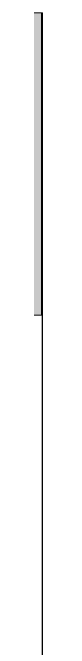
# Model space of a CAD drawing. Header units: millimetres. Extents: x 6658 to 67659, y -16872 to 26261.
# Drawn here: x 49143 to 49165, y 2484 to 6710 of the extents above; entities that cross this region are included whole.
import ezdxf

# ---------------------------------------------------------------- set-up
doc = ezdxf.new("R2010")
doc.units = ezdxf.units.MM
doc.header["$MEASUREMENT"] = 0
doc.linetypes.add('Wipeout_Contour', pattern=[1000, 0, -1000])
doc.layers.add('A - Prerjet', color=7, linetype='Continuous')
doc.layers.add('A - Prerjet_Pen_No__1', color=7, linetype='Continuous', lineweight=5)
doc.layers.add('A - Prerjet_Pen_No__7', color=7, linetype='Continuous', lineweight=5)
doc.layers.add('A - Prerjet_Pen_No__82', color=7, linetype='Continuous', lineweight=5, true_color=0xaaaaaa)

msp = doc.modelspace()

# ---------------------------------------------------------------- linework, layer by layer
at = {"layer": 'A - Prerjet_Pen_No__7', "color": 7, "linetype": 'Continuous', "lineweight": 5}
for p, q in [((49157.6, 4700), (49107.6, 4700)), ((49157.6, 4700), (49160.8, 4700)), ((49160.8, 4700), (49160.8, -900))]:
    msp.add_line(p, q, dxfattribs=at)

# ---------------------------------------------------------------- wipeouts: each hides what was drawn before it
at = {"color": 254, "linetype": 'Wipeout_Contour', "lineweight": 0, "ltscale": 198084.023397}
msp.add_wipeout([(49157.6, 5100), (49164.7, 5100), (49164.7, 6710.3), (49157.6, 6710.3)], dxfattribs=at).dxf.layer = 'A - Prerjet'

# ---------------------------------------------------------------- next in the draw order: hatches: boundary and pattern name
at = {"layer": 'A - Prerjet_Pen_No__82', "linetype": 'Continuous', "lineweight": 0, "true_color": 0xc3c3c3}
for points in [[(49107.6, 6710.3), (49107.6, 5100), (49157.6, 5100), (49157.6, 6710.3)], [(49157.6, 4700), (49157.6, 5100), (49107.6, 5100), (49107.6, 4700)]]:
    msp.add_hatch(color=9, dxfattribs=at).paths.add_polyline_path(points)

# ---------------------------------------------------------------- next in the draw order: linework, layer by layer
at = {"layer": 'A - Prerjet_Pen_No__1', "color": 7, "linetype": 'Continuous', "lineweight": 5}
for p, q in [((49157.6, 6710.3), (49107.6, 6710.3)), ((49164.7, 6710.3), (49157.6, 6710.3)), ((49157.6, 6710.3), (49157.6, 5100)), ((49164.7, 5100), (49164.7, 6710.3))]:
    msp.add_line(p, q, dxfattribs=at)
at = {"layer": 'A - Prerjet_Pen_No__7', "color": 7, "linetype": 'Continuous', "lineweight": 5}
for p, q in [((49157.6, 5100), (49157.6, 4700)), ((49164.7, -900), (49164.7, 5100))]:
    msp.add_line(p, q, dxfattribs=at)

doc.saveas('drawing.dxf')
